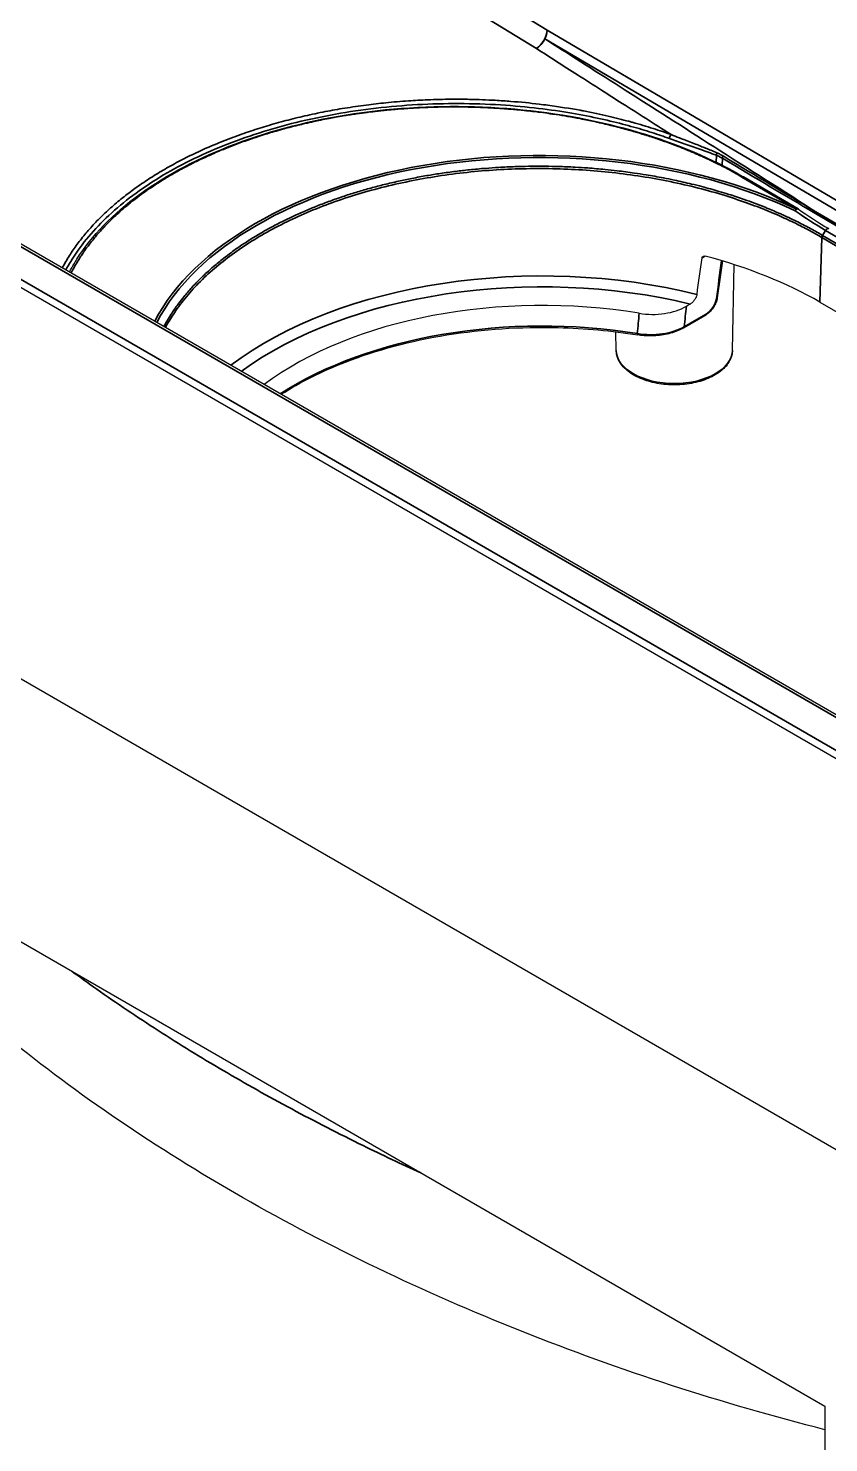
# Model space of a CAD drawing. Header units: millimetres. Extents: x 68 to 2000, y 100 to 2870.
# Drawn here: x 1389.3 to 1414.4, y 869.98 to 914.3 of the extents above; entities that cross this region are included whole.
import ezdxf

# ---------------------------------------------------------------- set-up
doc = ezdxf.new("R2010")
doc.units = ezdxf.units.MM
doc.header["$LTSCALE"] = 10
doc.layers.add('_Sichtbarkanten', color=7, linetype='Continuous', lineweight=25)
doc.layers.add('Sichtbar schmal (ISO)', color=7, linetype='Continuous', lineweight=35)

msp = doc.modelspace()

# ---------------------------------------------------------------- linework, layer by layer
at = {"layer": '_Sichtbarkanten'}
for p, q in [((1235.906, 982.347), (1554.104, 798.635)), ((1547.565, 816.032), (1266.142, 978.511)), ((1545.972, 815.577), (1265.251, 977.652)), ((1413.437, 908.639), (1411.726, 909.644)), ((1411.375, 904.204), (1411.433, 906.893)), ((1410.054, 905.659), (1409.932, 905.588)), ((1414.121, 905.718), (1423.561, 900.268)), ((1409.845, 904.908), (1410.516, 905.296)), ((1407.732, 904.204), (1407.72, 904.788)), ((1375.736, 893.369), (1414.274, 871.12)), ((1414.274, 871.12), (1414.274, 869.568))]:
    msp.add_line(p, q, dxfattribs=at)
msp.add_arc((1413.387, 908.553), 0.1, 54.9388, 59.5689, dxfattribs=at)
for centre, major_axis, ratio, start_param, end_param in [((706.905, 553.46), (563.407, 830.526), 0.524834, 5.465776, 5.467197), ((1405.417, 900.693), (12.309, 0), 0.57735, 0.785398, 1.142974), ((1405.417, 899.264), (-11, 0), 0.57735, 4.432819, 5.627663), ((1408.864, 906.201), (-1.505, 0.004), 0.575912, 1.295411, 2.360834)]:
    msp.add_ellipse(centre, major_axis=major_axis, ratio=ratio, start_param=start_param, end_param=end_param, dxfattribs=at)
for points, knots in [([(1390.59, 906.662), (1390.636, 906.749), (1390.684, 906.836), (1391.177, 907.662), (1391.828, 908.366), (1393.461, 909.609), (1394.467, 910.161), (1396.704, 911.041), (1397.962, 911.379), (1400.564, 911.799), (1401.941, 911.887), (1404.641, 911.806), (1405.998, 911.637), (1408.524, 911.064), (1409.724, 910.654), (1411.105, 909.991), (1411.423, 909.822), (1411.726, 909.644)], [0.719826, 0.719826, 0.719826, 0.719826, 0.813029, 0.813029, 1.614012, 1.614012, 2.424949, 2.424949, 3.237611, 3.237611, 4.04865, 4.04865, 4.859026, 4.859026, 5.669679, 5.669679, 5.925894, 5.925894, 5.925894, 5.925894]), ([(1410.425, 907.109), (1410.426, 907.117), (1410.428, 907.124), (1410.438, 907.14), (1410.445, 907.147), (1410.463, 907.158), (1410.474, 907.161), (1410.498, 907.164), (1410.511, 907.163), (1410.524, 907.16), (1410.524, 907.159), (1410.524, 907.159)], [0.00197055, 0.00197055, 0.00197055, 0.00197055, 0.0076791, 0.0076791, 0.0153582, 0.0153582, 0.02333262, 0.02333262, 0.03130704, 0.03130704, 0.03156747, 0.03156747, 0.03156747, 0.03156747]), ([(1410.265, 905.961), (1410.262, 905.938), (1410.254, 905.91), (1410.233, 905.858), (1410.215, 905.824), (1410.178, 905.77), (1410.153, 905.74), (1410.107, 905.695), (1410.078, 905.673), (1410.054, 905.659)], [-0.30703041, -0.30703041, -0.30703041, -0.30703041, -0.29054459, -0.29054459, -0.27133575, -0.27133575, -0.25125977, -0.25125977, -0.23076191, -0.23076191, -0.23076191, -0.23076191]), ([(1410.901, 905.851), (1410.895, 905.803), (1410.881, 905.753), (1410.841, 905.656), (1410.815, 905.607), (1410.756, 905.516), (1410.722, 905.472), (1410.647, 905.393), (1410.606, 905.356), (1410.548, 905.315), (1410.532, 905.305), (1410.516, 905.296)], [0, 0, 0, 0, 0.0332534, 0.0332534, 0.065591, 0.065591, 0.0984492, 0.0984492, 0.132874, 0.132874, 0.1457256, 0.1457256, 0.1457256, 0.1457256]), ([(1397.227, 902.83), (1397.824, 903.211), (1398.504, 903.552), (1400.217, 904.218), (1401.295, 904.506), (1403.555, 904.873), (1404.737, 904.952), (1406.755, 904.899), (1407.594, 904.822), (1408.406, 904.69)], [6.232826, 6.232826, 6.232826, 6.232826, 6.475912, 6.475912, 6.794462, 6.794462, 7.113268, 7.113268, 7.342355, 7.342355, 7.342355, 7.342355]), ([(1409.845, 904.908), (1409.726, 904.84), (1409.586, 904.783), (1409.292, 904.701), (1409.133, 904.675), (1408.814, 904.653), (1408.65, 904.658), (1408.464, 904.681), (1408.435, 904.685), (1408.406, 904.69)], [0, 0, 0, 0, 0.0985951, 0.0985951, 0.1950882, 0.1950882, 0.29103, 0.29103, 0.3090772, 0.3090772, 0.3090772, 0.3090772]), ([(1411.375, 904.204), (1411.373, 904.091), (1411.342, 903.98), (1411.226, 903.765), (1411.139, 903.663), (1410.913, 903.476), (1410.772, 903.393), (1410.454, 903.258), (1410.276, 903.206), (1409.903, 903.138), (1409.708, 903.122), (1409.32, 903.127), (1409.127, 903.148), (1408.76, 903.225), (1408.587, 903.281), (1408.278, 903.425), (1408.142, 903.512), (1407.923, 903.712), (1407.84, 903.824), (1407.754, 904.028), (1407.734, 904.116), (1407.732, 904.204)], [2.368537, 2.368537, 2.368537, 2.368537, 2.65779, 2.65779, 2.965652, 2.965652, 3.292478, 3.292478, 3.621661, 3.621661, 3.949316, 3.949316, 4.276354, 4.276354, 4.604191, 4.604191, 4.933501, 4.933501, 5.258891, 5.258891, 5.485444, 5.485444, 5.485444, 5.485444]), ([(1414.274, 870.385), (1414.176, 870.41), (1414.078, 870.435), (1413.981, 870.46), (1410.748, 871.294), (1407.542, 872.347), (1404.471, 873.585), (1401.4, 874.823), (1398.465, 876.246), (1395.765, 877.805), (1393.066, 879.363), (1390.602, 881.058), (1388.457, 882.831), (1386.313, 884.604), (1384.488, 886.455), (1383.045, 888.321), (1382.68, 888.793), (1382.339, 889.266), (1382.023, 889.739)], [0.0950371, 0.0950371, 0.0950371, 0.0950371, 0.1010675, 0.1010675, 0.1010675, 0.3005338, 0.3005338, 0.3005338, 0.5, 0.5, 0.5, 0.6994662, 0.6994662, 0.6994662, 0.8989325, 0.8989325, 0.8989325, 0.9493881, 0.9493881, 0.9493881, 0.9493881])]:
    msp.add_open_spline(points, degree=3, knots=knots, dxfattribs=at)
for points in [[(1413.444, 908.634), (1413.76, 908.413), (1414.078, 908.208), (1414.395, 908.021)], [(1392.01, 908.601), (1392.012, 908.602), (1392.013, 908.603), (1392.015, 908.605)], [(1411.061, 907.009), (1411.008, 906.623), (1410.955, 906.237), (1410.901, 905.851)]]:
    msp.add_open_spline(points, degree=3, dxfattribs=at)
at = {"layer": 'Sichtbar schmal (ISO)'}
for p, q in [((1547.44, 816.02), (1266.017, 978.499)), ((1265.121, 977.989), (1546.556, 815.502)), ((1405.566, 914.241), (1402.994, 915.822)), ((1405.234, 913.663), (1402.663, 915.245)), ((1425.488, 902.213), (1405.496, 913.97)), ((1425.555, 902.485), (1405.566, 914.241)), ((1410.872, 910.319), (1410.869, 910.104)), ((1411.06, 910.227), (1411.057, 910.01)), ((1413.387, 908.634), (1411.676, 909.639)), ((1425.325, 901.836), (1413.909, 908.539)), ((1425.338, 901.89), (1413.923, 908.594)), ((1414.121, 905.718), (1414.182, 907.742)), ((1425.033, 901.364), (1414.182, 907.742)), ((1414.296, 907.965), (1414.203, 907.81)), ((1425.055, 901.432), (1414.203, 907.81)), ((1425.149, 901.593), (1414.296, 907.965)), ((1410.516, 907.161), (1410.425, 907.109)), ((1409.865, 904.947), (1410.536, 905.335))]:
    msp.add_line(p, q, dxfattribs=at)
for centre, major_axis, ratio, start_param, end_param in [((1405.212, 914.044), (0.262, 0.426), 0.55888, 4.037901, 5.496128), ((1405.212, 914.044), (-0.269, -0.421), 0.567889, 0.905698, 1.752685), ((1405.212, 914.044), (0.253, 0.431), 0.572153, 4.873491, 5.484932), ((1402.749, 904.1), (-13.356, 0.101), 0.582329, 5.215995, 5.216644), ((1409.454, 910.893), (-0.0338, -0.0941), 0.416896, 3.928616, 5.390149), ((1405.416, 902.92), (12.695, -0.097), 0.582366, 0.896391, 2.852787), ((1405.416, 902.897), (12.625, -0.097), 0.58238, 0.896378, 2.853201), ((1410.935, 910.362), (-0.0367, -0.093), 0.555153, 4.561937, 5.39987), ((1411.131, 910.267), (-0.0512, -0.0859), 0.567728, 4.694265, 5.48847), ((1401.038, 916.649), (-16.94, 10.37), 0.015382, 2.213229, 2.443185), ((1399.05, 917.995), (-19.075, 11.786), 0.012912, 2.261379, 2.473002), ((1411.675, 909.558), (0.0507, 0.0862), 0.57229, 0.000001, 0.789724), ((1413.387, 908.553), (0.0574, 0.0819), 0.509929, 6.283147, 7.878789), ((1413.387, 908.553), (0.0429, 0.0903), 0.507599, 0.742201, 1.509682), ((1413.387, 908.553), (0.0507, 0.0862), 0.57229, 0, 0.789725), ((1412.714, 921.283), (7.411, -14.094), 0.487829, 5.522704, 5.617498), ((1413.98, 908.579), (-0.0506, -0.0862), 0.572217, 4.873156, 5.484595), ((1402.75, 904.098), (13.131, -0.1), 0.582366, 2.62738, 2.627601), ((1414.252, 907.78), (0.0502, 0.0865), 0.573981, 1.554727, 2.322739), ((1414.345, 907.935), (0.0506, 0.0862), 0.572499, 6.283135, 7.840696), ((1405.417, 899.461), (-12.257, 0), 0.57735, 4.305735, 5.634125), ((1405.417, 899.264), (-12.007, 0), 0.57735, 4.315929, 5.616717), ((631.539, 513.846), (624.096, 919.989), 0.524834, 5.467451, 5.468792), ((459.257, 385.045), (756.935, 1115.808), 0.524834, 5.50886, 5.509462), ((1410.569, 905.653), (-0.254, -0.341), 0.506793, 0.86671, 2.397666), ((1410.802, 905.864), (0.0991, -0.0137), 0.583356, 5.580624, 6.283185), ((1405.417, 898.61), (11.014, 0), 0.57735, 1.297024, 2.412778), ((314.326, 350.871), (870.3, 1213.531), 0.553427, 5.528311, 5.528849), ((1410.466, 905.382), (0.05, -0.0866), 0.57735, 0, 0.698132), ((1408.798, 905.567), (-1.505, 0.014), 0.578336, 1.304747, 2.364279), ((1408.422, 904.789), (-0.016, -0.0987), 0.220752, 5.363323, 6.283187), ((1409.795, 904.995), (0.05, -0.0866), 0.57735, 6.28318, 6.981317), ((1409.554, 904.217), (1.822, 0), 0.57735, 3.153936, 6.270842)]:
    msp.add_ellipse(centre, major_axis=major_axis, ratio=ratio, start_param=start_param, end_param=end_param, dxfattribs=at)
for points, knots in [([(1380.687, 912.379), (1380.752, 912.496), (1380.923, 912.779), (1381.268, 913.266), (1381.78, 913.856), (1382.437, 914.477), (1383.228, 915.088), (1384.114, 915.654), (1385.048, 916.149), (1385.98, 916.564), (1386.874, 916.9), (1387.711, 917.168), (1388.498, 917.384), (1389.258, 917.562), (1390.02, 917.712), (1390.799, 917.839), (1391.592, 917.941), (1392.392, 918.017), (1393.199, 918.068), (1394.017, 918.095), (1394.851, 918.096), (1395.703, 918.071), (1396.575, 918.019), (1397.472, 917.937), (1398.024, 917.87), (1398.294, 917.834)], [0.311186, 0.311186, 0.311186, 0.311186, 0.3333333, 0.3636364, 0.3939394, 0.4242424, 0.4545455, 0.4848485, 0.5151515, 0.5454545, 0.5757576, 0.6060606, 0.6363636, 0.6666667, 0.6969697, 0.7272727, 0.7575758, 0.7878788, 0.8181818, 0.8484848, 0.8787879, 0.9090909, 0.9393939, 0.969697, 1, 1, 1, 1]), ([(1381.424, 911.953), (1381.435, 911.978), (1381.445, 912.002), (1381.456, 912.027), (1381.492, 912.107), (1381.531, 912.189), (1381.574, 912.272), (1381.61, 912.341), (1381.648, 912.412), (1381.689, 912.484), (1381.743, 912.577), (1381.801, 912.673), (1381.866, 912.772), (1381.912, 912.841), (1381.96, 912.912), (1382.012, 912.984), (1382.092, 913.095), (1382.18, 913.209), (1382.277, 913.327), (1382.333, 913.394), (1382.392, 913.463), (1382.454, 913.533), (1382.57, 913.662), (1382.696, 913.793), (1382.832, 913.925), (1382.897, 913.987), (1382.964, 914.049), (1383.033, 914.112), (1383.189, 914.253), (1383.357, 914.393), (1383.535, 914.531), (1383.602, 914.584), (1383.671, 914.635), (1383.741, 914.687), (1383.937, 914.831), (1384.144, 914.971), (1384.358, 915.106), (1384.421, 915.145), (1384.485, 915.185), (1384.549, 915.223), (1384.779, 915.362), (1385.015, 915.493), (1385.253, 915.616), (1385.307, 915.643), (1385.36, 915.67), (1385.414, 915.697), (1385.666, 915.823), (1385.919, 915.939), (1386.169, 916.045), (1386.209, 916.062), (1386.249, 916.079), (1386.289, 916.095), (1386.551, 916.204), (1386.81, 916.303), (1387.061, 916.392), (1387.087, 916.401), (1387.112, 916.41), (1387.138, 916.418), (1387.4, 916.51), (1387.655, 916.591), (1387.902, 916.664), (1387.915, 916.667), (1387.927, 916.671), (1387.94, 916.675), (1388.197, 916.75), (1388.447, 916.817), (1388.692, 916.877), (1388.938, 916.937), (1389.18, 916.991), (1389.42, 917.04), (1389.43, 917.042), (1389.439, 917.044), (1389.449, 917.046), (1389.679, 917.093), (1389.909, 917.135), (1390.14, 917.173), (1390.16, 917.176), (1390.181, 917.179), (1390.201, 917.183), (1390.422, 917.218), (1390.645, 917.251), (1390.869, 917.279), (1390.901, 917.283), (1390.933, 917.287), (1390.965, 917.291), (1391.179, 917.318), (1391.395, 917.34), (1391.611, 917.36), (1391.655, 917.364), (1391.698, 917.368), (1391.742, 917.371), (1391.947, 917.389), (1392.153, 917.403), (1392.359, 917.414), (1392.414, 917.417), (1392.469, 917.42), (1392.525, 917.422), (1392.72, 917.431), (1392.915, 917.438), (1393.111, 917.441), (1393.177, 917.442), (1393.244, 917.443), (1393.311, 917.444), (1393.496, 917.445), (1393.682, 917.445), (1393.868, 917.441), (1393.947, 917.44), (1394.026, 917.438), (1394.105, 917.435), (1394.281, 917.43), (1394.457, 917.423), (1394.635, 917.413), (1394.727, 917.408), (1394.818, 917.402), (1394.91, 917.396), (1395.077, 917.384), (1395.245, 917.37), (1395.413, 917.354), (1395.517, 917.345), (1395.622, 917.334), (1395.727, 917.322), (1395.885, 917.305), (1396.043, 917.286), (1396.202, 917.264), (1396.319, 917.248), (1396.436, 917.232), (1396.553, 917.214), (1396.702, 917.191), (1396.851, 917.166), (1396.998, 917.14), (1397.128, 917.117), (1397.256, 917.093), (1397.382, 917.068), (1397.512, 917.042), (1397.639, 917.016), (1397.762, 916.989), (1397.893, 916.96), (1398.019, 916.931), (1398.14, 916.902), (1398.243, 916.877), (1398.342, 916.853), (1398.438, 916.828), (1398.559, 916.797), (1398.675, 916.765), (1398.787, 916.734), (1398.868, 916.712), (1398.946, 916.69), (1399.023, 916.667), (1399.138, 916.634), (1399.249, 916.6), (1399.358, 916.566), (1399.423, 916.546), (1399.487, 916.526), (1399.551, 916.505), (1399.664, 916.469), (1399.775, 916.432), (1399.883, 916.395), (1399.937, 916.377), (1399.99, 916.358), (1400.042, 916.34), (1400.156, 916.3), (1400.267, 916.26), (1400.377, 916.22), (1400.421, 916.204), (1400.464, 916.187), (1400.507, 916.171), (1400.622, 916.128), (1400.736, 916.084), (1400.848, 916.04), (1400.884, 916.026), (1400.919, 916.012), (1400.954, 915.998), (1401.072, 915.951), (1401.189, 915.903), (1401.306, 915.854), (1401.334, 915.842), (1401.362, 915.83), (1401.391, 915.818), (1401.513, 915.767), (1401.636, 915.714), (1401.757, 915.661), (1401.778, 915.651), (1401.799, 915.642), (1401.821, 915.633), (1401.948, 915.576), (1402.075, 915.519), (1402.201, 915.461), (1402.215, 915.455), (1402.229, 915.448), (1402.244, 915.442), (1402.376, 915.381), (1402.508, 915.319), (1402.639, 915.256), (1402.647, 915.253), (1402.655, 915.249), (1402.663, 915.245)], [0.362181, 0.362181, 0.362181, 0.362181, 0.3653846, 0.3653846, 0.3653846, 0.3759015, 0.3759015, 0.3759015, 0.3846154, 0.3846154, 0.3846154, 0.3959323, 0.3959323, 0.3959323, 0.4038462, 0.4038462, 0.4038462, 0.4160173, 0.4160173, 0.4160173, 0.4230769, 0.4230769, 0.4230769, 0.4361428, 0.4361428, 0.4361428, 0.4423077, 0.4423077, 0.4423077, 0.4562642, 0.4562642, 0.4562642, 0.4615385, 0.4615385, 0.4615385, 0.4763755, 0.4763755, 0.4763755, 0.4807692, 0.4807692, 0.4807692, 0.4964795, 0.4964795, 0.4964795, 0.5, 0.5, 0.5, 0.5165819, 0.5165819, 0.5165819, 0.5192308, 0.5192308, 0.5192308, 0.5366847, 0.5366847, 0.5366847, 0.5384615, 0.5384615, 0.5384615, 0.5567716, 0.5567716, 0.5567716, 0.5576923, 0.5576923, 0.5576923, 0.5768472, 0.5768472, 0.5768472, 0.5961538, 0.5961538, 0.5961538, 0.5969177, 0.5969177, 0.5969177, 0.6153846, 0.6153846, 0.6153846, 0.6170046, 0.6170046, 0.6170046, 0.6346154, 0.6346154, 0.6346154, 0.6371231, 0.6371231, 0.6371231, 0.6538462, 0.6538462, 0.6538462, 0.6572362, 0.6572362, 0.6572362, 0.6730769, 0.6730769, 0.6730769, 0.6773304, 0.6773304, 0.6773304, 0.6923077, 0.6923077, 0.6923077, 0.6974199, 0.6974199, 0.6974199, 0.7115385, 0.7115385, 0.7115385, 0.7175059, 0.7175059, 0.7175059, 0.7307692, 0.7307692, 0.7307692, 0.7376106, 0.7376106, 0.7376106, 0.75, 0.75, 0.75, 0.7577045, 0.7577045, 0.7577045, 0.7692308, 0.7692308, 0.7692308, 0.7776996, 0.7776996, 0.7776996, 0.7884615, 0.7884615, 0.7884615, 0.7979393, 0.7979393, 0.7979393, 0.8076923, 0.8076923, 0.8076923, 0.8181086, 0.8181086, 0.8181086, 0.8269231, 0.8269231, 0.8269231, 0.8380823, 0.8380823, 0.8380823, 0.8461538, 0.8461538, 0.8461538, 0.858153, 0.858153, 0.858153, 0.8653846, 0.8653846, 0.8653846, 0.8782757, 0.8782757, 0.8782757, 0.8846154, 0.8846154, 0.8846154, 0.8983804, 0.8983804, 0.8983804, 0.9038462, 0.9038462, 0.9038462, 0.918469, 0.918469, 0.918469, 0.9230769, 0.9230769, 0.9230769, 0.9385503, 0.9385503, 0.9385503, 0.9423077, 0.9423077, 0.9423077, 0.9586604, 0.9586604, 0.9586604, 0.9615385, 0.9615385, 0.9615385, 0.9787999, 0.9787999, 0.9787999, 0.9807692, 0.9807692, 0.9807692, 0.9988841, 0.9988841, 0.9988841, 1, 1, 1, 1]), ([(1409.451, 910.97), (1408.919, 911.309), (1408.409, 911.635), (1407.921, 911.947), (1407.701, 912.087), (1407.486, 912.225), (1407.275, 912.36), (1407.017, 912.524), (1406.766, 912.685), (1406.52, 912.842), (1406.072, 913.128), (1405.644, 913.402), (1405.234, 913.663)], [0, 0, 0, 0, 0.333333, 0.333333, 0.333333, 0.483465, 0.483465, 0.483465, 0.666667, 0.666667, 0.666667, 1, 1, 1, 1]), ([(1409.451, 910.97), (1409.278, 911.032), (1409.091, 911.096), (1408.889, 911.16), (1408.687, 911.225), (1408.469, 911.29), (1408.235, 911.355), (1408.2, 911.365), (1408.165, 911.374), (1408.13, 911.384), (1407.926, 911.439), (1407.71, 911.494), (1407.479, 911.547), (1407.239, 911.603), (1406.982, 911.657), (1406.707, 911.709), (1406.673, 911.716), (1406.638, 911.722), (1406.603, 911.729), (1406.289, 911.786), (1405.95, 911.84), (1405.589, 911.888), (1405.5, 911.9), (1405.408, 911.912), (1405.315, 911.923), (1405.036, 911.956), (1404.742, 911.986), (1404.432, 912.009), (1404.271, 912.022), (1404.105, 912.033), (1403.936, 912.042), (1403.674, 912.057), (1403.405, 912.067), (1403.137, 912.072), (1402.947, 912.076), (1402.757, 912.077), (1402.567, 912.075), (1402.317, 912.074), (1402.067, 912.068), (1401.817, 912.058), (1401.617, 912.049), (1401.417, 912.039), (1401.218, 912.025), (1400.981, 912.009), (1400.745, 911.989), (1400.509, 911.965), (1400.304, 911.945), (1400.1, 911.921), (1399.896, 911.895), (1399.669, 911.865), (1399.443, 911.832), (1399.22, 911.796), (1399.015, 911.763), (1398.813, 911.726), (1398.612, 911.688), (1398.396, 911.646), (1398.182, 911.601), (1397.971, 911.552), (1397.77, 911.506), (1397.572, 911.458), (1397.376, 911.406), (1397.173, 911.353), (1396.971, 911.296), (1396.772, 911.236), (1396.579, 911.178), (1396.389, 911.118), (1396.201, 911.054), (1396.009, 910.989), (1395.82, 910.921), (1395.634, 910.851), (1395.451, 910.781), (1395.272, 910.71), (1395.096, 910.635), (1394.916, 910.559), (1394.74, 910.481), (1394.568, 910.399), (1394.398, 910.32), (1394.233, 910.238), (1394.071, 910.154), (1393.907, 910.068), (1393.746, 909.98), (1393.59, 909.89), (1393.435, 909.8), (1393.284, 909.708), (1393.137, 909.615), (1392.99, 909.52), (1392.846, 909.423), (1392.707, 909.324), (1392.568, 909.226), (1392.434, 909.125), (1392.304, 909.023), (1392.173, 908.92), (1392.047, 908.815), (1391.926, 908.709), (1391.805, 908.602), (1391.689, 908.494), (1391.577, 908.385), (1391.466, 908.275), (1391.36, 908.164), (1391.258, 908.051), (1391.156, 907.937), (1391.059, 907.822), (1390.967, 907.706), (1390.877, 907.591), (1390.791, 907.475), (1390.711, 907.358), (1390.628, 907.237), (1390.551, 907.115), (1390.479, 906.992), (1390.44, 906.925), (1390.402, 906.858), (1390.367, 906.79)], [0, 0, 0, 0, 0.0333333, 0.0333333, 0.0333333, 0.0666667, 0.0666667, 0.0666667, 0.0716114, 0.0716114, 0.0716114, 0.1, 0.1, 0.1, 0.1296221, 0.1296221, 0.1296221, 0.1333333, 0.1333333, 0.1333333, 0.1666667, 0.1666667, 0.1666667, 0.1749746, 0.1749746, 0.1749746, 0.2, 0.2, 0.2, 0.2130561, 0.2130561, 0.2130561, 0.2333333, 0.2333333, 0.2333333, 0.2476981, 0.2476981, 0.2476981, 0.2666667, 0.2666667, 0.2666667, 0.2819016, 0.2819016, 0.2819016, 0.3, 0.3, 0.3, 0.3157538, 0.3157538, 0.3157538, 0.3333333, 0.3333333, 0.3333333, 0.349394, 0.349394, 0.349394, 0.3666667, 0.3666667, 0.3666667, 0.3830033, 0.3830033, 0.3830033, 0.4, 0.4, 0.4, 0.4164868, 0.4164868, 0.4164868, 0.4333333, 0.4333333, 0.4333333, 0.4498342, 0.4498342, 0.4498342, 0.4666667, 0.4666667, 0.4666667, 0.4831905, 0.4831905, 0.4831905, 0.5, 0.5, 0.5, 0.51661, 0.51661, 0.51661, 0.5333333, 0.5333333, 0.5333333, 0.5499662, 0.5499662, 0.5499662, 0.5666667, 0.5666667, 0.5666667, 0.5833173, 0.5833173, 0.5833173, 0.6, 0.6, 0.6, 0.616806, 0.616806, 0.616806, 0.6333333, 0.6333333, 0.6333333, 0.6504177, 0.6504177, 0.6504177, 0.6596625, 0.6596625, 0.6596625, 0.6596625]), ([(1409.403, 910.845), (1409.231, 910.907), (1408.86, 911.033), (1408.212, 911.227), (1407.465, 911.419), (1406.599, 911.6), (1405.591, 911.761), (1404.449, 911.885), (1403.133, 911.95), (1401.822, 911.935), (1400.524, 911.843), (1399.238, 911.674), (1397.998, 911.432), (1396.807, 911.118), (1395.675, 910.735), (1394.614, 910.285), (1393.642, 909.779), (1392.765, 909.218), (1391.988, 908.604), (1391.324, 907.95), (1390.827, 907.321), (1390.573, 906.906), (1390.477, 906.727)], [0, 0, 0, 0, 0.0333333, 0.0666667, 0.1, 0.1333333, 0.1666667, 0.2, 0.2333333, 0.2666667, 0.3, 0.3333333, 0.3666667, 0.4, 0.4333333, 0.4666667, 0.5, 0.5333333, 0.5666667, 0.6, 0.6333333, 0.6581402, 0.6581402, 0.6581402, 0.6581402]), ([(1411.676, 909.639), (1411.555, 909.71), (1411.438, 909.776), (1411.324, 909.838), (1411.317, 909.842), (1411.309, 909.846), (1411.302, 909.85), (1411.198, 909.907), (1411.097, 909.959), (1411, 910.008), (1410.985, 910.016), (1410.97, 910.024), (1410.955, 910.031), (1410.867, 910.076), (1410.782, 910.117), (1410.7, 910.156), (1410.681, 910.165), (1410.661, 910.175), (1410.642, 910.184), (1410.564, 910.221), (1410.488, 910.256), (1410.412, 910.29), (1410.391, 910.299), (1410.369, 910.309), (1410.348, 910.318), (1410.272, 910.352), (1410.196, 910.385), (1410.119, 910.418), (1410.098, 910.427), (1410.076, 910.436), (1410.054, 910.445), (1409.974, 910.478), (1409.892, 910.512), (1409.807, 910.546), (1409.786, 910.554), (1409.765, 910.562), (1409.744, 910.571), (1409.654, 910.606), (1409.56, 910.642), (1409.462, 910.678), (1409.443, 910.685), (1409.424, 910.692), (1409.405, 910.699), (1409.301, 910.737), (1409.191, 910.776), (1409.075, 910.816), (1409.059, 910.822), (1409.043, 910.827), (1409.027, 910.833), (1408.905, 910.874), (1408.776, 910.916), (1408.641, 910.958), (1408.628, 910.962), (1408.615, 910.966), (1408.602, 910.97), (1408.462, 911.014), (1408.315, 911.057), (1408.162, 911.1), (1408.151, 911.103), (1408.139, 911.107), (1408.128, 911.11), (1407.976, 911.152), (1407.818, 911.194), (1407.66, 911.234), (1407.646, 911.237), (1407.633, 911.24), (1407.62, 911.244), (1407.466, 911.282), (1407.31, 911.319), (1407.156, 911.353), (1407.138, 911.357), (1407.12, 911.361), (1407.103, 911.365), (1406.956, 911.397), (1406.811, 911.427), (1406.669, 911.454), (1406.645, 911.459), (1406.621, 911.464), (1406.597, 911.468), (1406.464, 911.494), (1406.334, 911.517), (1406.207, 911.539), (1406.178, 911.544), (1406.148, 911.549), (1406.119, 911.554), (1406, 911.574), (1405.883, 911.592), (1405.769, 911.609), (1405.735, 911.614), (1405.701, 911.619), (1405.667, 911.624), (1405.562, 911.639), (1405.458, 911.653), (1405.357, 911.666), (1405.318, 911.671), (1405.279, 911.676), (1405.241, 911.68), (1405.152, 911.691), (1405.066, 911.701), (1404.983, 911.71), (1404.937, 911.715), (1404.893, 911.72), (1404.85, 911.724), (1404.781, 911.732), (1404.714, 911.738), (1404.65, 911.744), (1404.602, 911.749), (1404.554, 911.753), (1404.509, 911.757), (1404.455, 911.762), (1404.404, 911.766), (1404.354, 911.77), (1404.305, 911.774), (1404.256, 911.777), (1404.209, 911.781), (1404.166, 911.784), (1404.123, 911.787), (1404.081, 911.79), (1404.032, 911.793), (1403.984, 911.796), (1403.936, 911.799), (1403.896, 911.801), (1403.856, 911.804), (1403.816, 911.806), (1403.767, 911.808), (1403.719, 911.811), (1403.67, 911.813), (1403.63, 911.815), (1403.591, 911.817), (1403.551, 911.819), (1403.501, 911.821), (1403.451, 911.823), (1403.401, 911.824), (1403.362, 911.826), (1403.323, 911.827), (1403.284, 911.828), (1403.233, 911.83), (1403.182, 911.831), (1403.132, 911.832), (1403.093, 911.833), (1403.055, 911.834), (1403.017, 911.835), (1402.966, 911.835), (1402.914, 911.836), (1402.863, 911.837), (1402.825, 911.837), (1402.788, 911.837), (1402.75, 911.838), (1402.698, 911.838), (1402.646, 911.838), (1402.594, 911.838), (1402.557, 911.838), (1402.52, 911.837), (1402.484, 911.837), (1402.431, 911.837), (1402.378, 911.836), (1402.325, 911.835), (1402.289, 911.835), (1402.253, 911.834), (1402.217, 911.834), (1402.163, 911.833), (1402.109, 911.831), (1402.056, 911.83), (1402.021, 911.829), (1401.986, 911.828), (1401.951, 911.827), (1401.896, 911.825), (1401.842, 911.823), (1401.787, 911.821), (1401.753, 911.82), (1401.719, 911.818), (1401.685, 911.817), (1401.63, 911.814), (1401.575, 911.812), (1401.519, 911.809), (1401.486, 911.807), (1401.453, 911.805), (1401.419, 911.803), (1401.363, 911.8), (1401.308, 911.797), (1401.252, 911.793), (1401.219, 911.791), (1401.187, 911.789), (1401.154, 911.787), (1401.098, 911.783), (1401.041, 911.778), (1400.985, 911.774), (1400.953, 911.772), (1400.922, 911.769), (1400.891, 911.767), (1400.833, 911.762), (1400.776, 911.757), (1400.719, 911.752), (1400.688, 911.749), (1400.657, 911.746), (1400.626, 911.743), (1400.569, 911.738), (1400.512, 911.732), (1400.454, 911.726), (1400.421, 911.723), (1400.387, 911.719), (1400.353, 911.716), (1400.296, 911.71), (1400.238, 911.703), (1400.178, 911.696), (1400.139, 911.692), (1400.099, 911.687), (1400.059, 911.682), (1400.001, 911.675), (1399.941, 911.667), (1399.88, 911.659), (1399.831, 911.653), (1399.782, 911.646), (1399.731, 911.639), (1399.672, 911.631), (1399.611, 911.622), (1399.548, 911.613), (1399.487, 911.604), (1399.424, 911.595), (1399.359, 911.584), (1399.298, 911.575), (1399.235, 911.565), (1399.17, 911.554), (1399.095, 911.541), (1399.016, 911.528), (1398.934, 911.513), (1398.87, 911.501), (1398.804, 911.489), (1398.736, 911.476), (1398.647, 911.459), (1398.555, 911.441), (1398.461, 911.422), (1398.392, 911.407), (1398.322, 911.393), (1398.252, 911.378), (1398.158, 911.357), (1398.063, 911.336), (1397.968, 911.314), (1397.897, 911.297), (1397.826, 911.28), (1397.756, 911.263), (1397.664, 911.24), (1397.572, 911.217), (1397.482, 911.193), (1397.411, 911.175), (1397.341, 911.156), (1397.27, 911.136), (1397.181, 911.112), (1397.093, 911.087), (1397.004, 911.061), (1396.933, 911.04), (1396.863, 911.019), (1396.793, 910.997), (1396.708, 910.971), (1396.623, 910.945), (1396.539, 910.917), (1396.467, 910.894), (1396.396, 910.871), (1396.326, 910.847), (1396.248, 910.82), (1396.171, 910.793), (1396.095, 910.766), (1396.023, 910.741), (1395.952, 910.715), (1395.883, 910.689), (1395.812, 910.663), (1395.742, 910.636), (1395.674, 910.609), (1395.603, 910.582), (1395.533, 910.554), (1395.464, 910.526), (1395.4, 910.5), (1395.336, 910.473), (1395.273, 910.447), (1395.203, 910.417), (1395.134, 910.387), (1395.065, 910.357), (1395.007, 910.331), (1394.95, 910.305), (1394.893, 910.279), (1394.823, 910.247), (1394.755, 910.215), (1394.688, 910.183), (1394.636, 910.159), (1394.586, 910.134), (1394.536, 910.11), (1394.468, 910.076), (1394.401, 910.042), (1394.335, 910.008), (1394.291, 909.985), (1394.246, 909.962), (1394.203, 909.939), (1394.136, 909.904), (1394.071, 909.868), (1394.007, 909.833), (1393.966, 909.81), (1393.926, 909.788), (1393.887, 909.765), (1393.822, 909.728), (1393.758, 909.691), (1393.695, 909.654), (1393.657, 909.631), (1393.62, 909.608), (1393.582, 909.586), (1393.519, 909.547), (1393.457, 909.509), (1393.396, 909.469), (1393.358, 909.445), (1393.32, 909.421), (1393.283, 909.396), (1393.222, 909.356), (1393.161, 909.316), (1393.101, 909.274), (1393.062, 909.248), (1393.024, 909.221), (1392.986, 909.194), (1392.926, 909.152), (1392.867, 909.109), (1392.807, 909.065), (1392.769, 909.037), (1392.731, 909.008), (1392.693, 908.979), (1392.634, 908.935), (1392.576, 908.889), (1392.519, 908.844), (1392.481, 908.813), (1392.443, 908.782), (1392.406, 908.751), (1392.349, 908.705), (1392.294, 908.657), (1392.238, 908.609), (1392.201, 908.577), (1392.163, 908.543), (1392.126, 908.51), (1392.072, 908.461), (1392.019, 908.412), (1391.966, 908.361), (1391.929, 908.326), (1391.892, 908.29), (1391.856, 908.254), (1391.804, 908.203), (1391.753, 908.151), (1391.702, 908.098), (1391.667, 908.061), (1391.632, 908.024), (1391.597, 907.986), (1391.548, 907.932), (1391.5, 907.878), (1391.453, 907.823), (1391.42, 907.784), (1391.387, 907.745), (1391.355, 907.706), (1391.309, 907.651), (1391.264, 907.594), (1391.221, 907.537), (1391.19, 907.497), (1391.16, 907.457), (1391.13, 907.417), (1391.088, 907.359), (1391.046, 907.3), (1391.006, 907.241), (1390.981, 907.203), (1390.956, 907.166), (1390.932, 907.129), (1390.892, 907.066), (1390.853, 907.004), (1390.818, 906.944), (1390.801, 906.916), (1390.785, 906.889), (1390.77, 906.862), (1390.732, 906.797), (1390.698, 906.734), (1390.667, 906.675), (1390.66, 906.66), (1390.652, 906.645), (1390.644, 906.63)], [0, 0, 0, 0, 0.0094799, 0.0094799, 0.0094799, 0.010101, 0.010101, 0.010101, 0.0188383, 0.0188383, 0.0188383, 0.020202, 0.020202, 0.020202, 0.0283481, 0.0283481, 0.0283481, 0.030303, 0.030303, 0.030303, 0.0381788, 0.0381788, 0.0381788, 0.040404, 0.040404, 0.040404, 0.0483128, 0.0483128, 0.0483128, 0.0505051, 0.0505051, 0.0505051, 0.0586331, 0.0586331, 0.0586331, 0.0606061, 0.0606061, 0.0606061, 0.0690847, 0.0690847, 0.0690847, 0.0707071, 0.0707071, 0.0707071, 0.0795686, 0.0795686, 0.0795686, 0.0808081, 0.0808081, 0.0808081, 0.0900291, 0.0900291, 0.0900291, 0.0909091, 0.0909091, 0.0909091, 0.1003077, 0.1003077, 0.1003077, 0.1010101, 0.1010101, 0.1010101, 0.1103385, 0.1103385, 0.1103385, 0.1111111, 0.1111111, 0.1111111, 0.1201683, 0.1201683, 0.1201683, 0.1212121, 0.1212121, 0.1212121, 0.1298428, 0.1298428, 0.1298428, 0.1313131, 0.1313131, 0.1313131, 0.139512, 0.139512, 0.139512, 0.1414141, 0.1414141, 0.1414141, 0.1492049, 0.1492049, 0.1492049, 0.1515152, 0.1515152, 0.1515152, 0.1587897, 0.1587897, 0.1587897, 0.1616162, 0.1616162, 0.1616162, 0.1681673, 0.1681673, 0.1681673, 0.1717172, 0.1717172, 0.1717172, 0.1774579, 0.1774579, 0.1774579, 0.1818182, 0.1818182, 0.1818182, 0.1868828, 0.1868828, 0.1868828, 0.1919192, 0.1919192, 0.1919192, 0.1965833, 0.1965833, 0.1965833, 0.2020202, 0.2020202, 0.2020202, 0.2065594, 0.2065594, 0.2065594, 0.2121212, 0.2121212, 0.2121212, 0.2166179, 0.2166179, 0.2166179, 0.2222222, 0.2222222, 0.2222222, 0.2266212, 0.2266212, 0.2266212, 0.2323232, 0.2323232, 0.2323232, 0.2366234, 0.2366234, 0.2366234, 0.2424242, 0.2424242, 0.2424242, 0.2466378, 0.2466378, 0.2466378, 0.2525253, 0.2525253, 0.2525253, 0.2566518, 0.2566518, 0.2566518, 0.2626263, 0.2626263, 0.2626263, 0.2666624, 0.2666624, 0.2666624, 0.2727273, 0.2727273, 0.2727273, 0.2766712, 0.2766712, 0.2766712, 0.2828283, 0.2828283, 0.2828283, 0.2866822, 0.2866822, 0.2866822, 0.2929293, 0.2929293, 0.2929293, 0.2967018, 0.2967018, 0.2967018, 0.3030303, 0.3030303, 0.3030303, 0.306709, 0.306709, 0.306709, 0.3131313, 0.3131313, 0.3131313, 0.3166974, 0.3166974, 0.3166974, 0.3232323, 0.3232323, 0.3232323, 0.3267874, 0.3267874, 0.3267874, 0.3333333, 0.3333333, 0.3333333, 0.3370944, 0.3370944, 0.3370944, 0.3434343, 0.3434343, 0.3434343, 0.3475814, 0.3475814, 0.3475814, 0.3535354, 0.3535354, 0.3535354, 0.3582097, 0.3582097, 0.3582097, 0.3636364, 0.3636364, 0.3636364, 0.3688724, 0.3688724, 0.3688724, 0.3737374, 0.3737374, 0.3737374, 0.379407, 0.379407, 0.379407, 0.3838384, 0.3838384, 0.3838384, 0.3896739, 0.3896739, 0.3896739, 0.3939394, 0.3939394, 0.3939394, 0.3997054, 0.3997054, 0.3997054, 0.4040404, 0.4040404, 0.4040404, 0.4097116, 0.4097116, 0.4097116, 0.4141414, 0.4141414, 0.4141414, 0.4197483, 0.4197483, 0.4197483, 0.4242424, 0.4242424, 0.4242424, 0.4296855, 0.4296855, 0.4296855, 0.4343434, 0.4343434, 0.4343434, 0.439538, 0.439538, 0.439538, 0.4444444, 0.4444444, 0.4444444, 0.4494204, 0.4494204, 0.4494204, 0.4545455, 0.4545455, 0.4545455, 0.45933, 0.45933, 0.45933, 0.4646465, 0.4646465, 0.4646465, 0.4691833, 0.4691833, 0.4691833, 0.4747475, 0.4747475, 0.4747475, 0.4789945, 0.4789945, 0.4789945, 0.4848485, 0.4848485, 0.4848485, 0.4888497, 0.4888497, 0.4888497, 0.4949495, 0.4949495, 0.4949495, 0.4987918, 0.4987918, 0.4987918, 0.5050505, 0.5050505, 0.5050505, 0.5088419, 0.5088419, 0.5088419, 0.5151515, 0.5151515, 0.5151515, 0.5190039, 0.5190039, 0.5190039, 0.5252525, 0.5252525, 0.5252525, 0.529197, 0.529197, 0.529197, 0.5353535, 0.5353535, 0.5353535, 0.5393498, 0.5393498, 0.5393498, 0.5454545, 0.5454545, 0.5454545, 0.549498, 0.549498, 0.549498, 0.5555556, 0.5555556, 0.5555556, 0.5596729, 0.5596729, 0.5596729, 0.5656566, 0.5656566, 0.5656566, 0.5698309, 0.5698309, 0.5698309, 0.5757576, 0.5757576, 0.5757576, 0.5799323, 0.5799323, 0.5799323, 0.5858586, 0.5858586, 0.5858586, 0.5900272, 0.5900272, 0.5900272, 0.5959596, 0.5959596, 0.5959596, 0.6000942, 0.6000942, 0.6000942, 0.6060606, 0.6060606, 0.6060606, 0.6098268, 0.6098268, 0.6098268, 0.6161616, 0.6161616, 0.6161616, 0.6191081, 0.6191081, 0.6191081, 0.6262626, 0.6262626, 0.6262626, 0.6281024, 0.6281024, 0.6281024, 0.6281024]), ([(1410.872, 910.319), (1410.698, 910.387), (1410.527, 910.45), (1410.359, 910.51), (1410.191, 910.569), (1410.028, 910.626), (1409.868, 910.681), (1409.709, 910.737), (1409.553, 910.791), (1409.403, 910.845)], [0, 0, 0, 0, 0.3333333, 0.3333333, 0.3333333, 0.6666667, 0.6666667, 0.6666667, 1, 1, 1, 1]), ([(1410.89, 910.396), (1410.826, 910.423), (1410.763, 910.45), (1410.701, 910.476), (1410.643, 910.5), (1410.586, 910.523), (1410.529, 910.546), (1410.48, 910.566), (1410.432, 910.585), (1410.384, 910.604), (1410.375, 910.608), (1410.367, 910.611), (1410.358, 910.615), (1410.293, 910.641), (1410.229, 910.666), (1410.166, 910.69), (1410.094, 910.719), (1410.022, 910.746), (1409.952, 910.774), (1409.936, 910.78), (1409.92, 910.786), (1409.904, 910.792), (1409.84, 910.817), (1409.777, 910.842), (1409.714, 910.866), (1409.625, 910.901), (1409.537, 910.936), (1409.451, 910.97)], [0, 0, 0, 0, 0.122778, 0.122778, 0.122778, 0.236478, 0.236478, 0.236478, 0.333333, 0.333333, 0.333333, 0.35135, 0.35135, 0.35135, 0.482502, 0.482502, 0.482502, 0.632881, 0.632881, 0.632881, 0.666667, 0.666667, 0.666667, 0.803535, 0.803535, 0.803535, 1, 1, 1, 1]), ([(1411.083, 910.297), (1411.054, 910.315), (1411.023, 910.332), (1410.991, 910.349), (1410.959, 910.365), (1410.925, 910.381), (1410.89, 910.396)], [0, 0, 0, 0, 0.5, 0.5, 0.5, 1, 1, 1, 1]), ([(1414.203, 907.81), (1414.088, 907.878), (1413.966, 907.947), (1413.838, 908.017), (1413.709, 908.087), (1413.573, 908.157), (1413.427, 908.23), (1413.282, 908.302), (1413.125, 908.377), (1412.955, 908.453), (1412.915, 908.471), (1412.875, 908.489), (1412.834, 908.507), (1412.698, 908.566), (1412.554, 908.627), (1412.4, 908.689), (1412.294, 908.732), (1412.183, 908.775), (1412.066, 908.819), (1411.962, 908.857), (1411.854, 908.897), (1411.74, 908.936), (1411.589, 908.989), (1411.428, 909.043), (1411.26, 909.096), (1411.16, 909.127), (1411.058, 909.159), (1410.955, 909.189), (1410.781, 909.241), (1410.603, 909.29), (1410.422, 909.337), (1410.314, 909.366), (1410.205, 909.393), (1410.096, 909.419), (1409.917, 909.463), (1409.738, 909.503), (1409.557, 909.542), (1409.442, 909.566), (1409.327, 909.589), (1409.211, 909.611), (1409.031, 909.646), (1408.85, 909.678), (1408.668, 909.708), (1408.547, 909.727), (1408.426, 909.746), (1408.305, 909.764), (1408.124, 909.79), (1407.942, 909.813), (1407.76, 909.835), (1407.634, 909.849), (1407.508, 909.863), (1407.382, 909.875), (1407.202, 909.893), (1407.021, 909.909), (1406.839, 909.922), (1406.709, 909.931), (1406.579, 909.939), (1406.448, 909.946), (1406.269, 909.956), (1406.09, 909.963), (1405.911, 909.969), (1405.776, 909.972), (1405.642, 909.975), (1405.508, 909.976), (1405.332, 909.978), (1405.155, 909.977), (1404.979, 909.975), (1404.842, 909.973), (1404.704, 909.969), (1404.567, 909.964), (1404.394, 909.958), (1404.222, 909.95), (1404.05, 909.94), (1403.91, 909.932), (1403.771, 909.922), (1403.631, 909.911), (1403.463, 909.898), (1403.296, 909.882), (1403.129, 909.865), (1402.987, 909.85), (1402.846, 909.834), (1402.706, 909.817), (1402.543, 909.796), (1402.381, 909.774), (1402.22, 909.75), (1402.078, 909.729), (1401.937, 909.706), (1401.796, 909.682), (1401.64, 909.655), (1401.484, 909.626), (1401.33, 909.596), (1401.188, 909.567), (1401.047, 909.538), (1400.906, 909.507), (1400.757, 909.474), (1400.609, 909.439), (1400.462, 909.403), (1400.321, 909.368), (1400.181, 909.331), (1400.043, 909.293), (1399.901, 909.254), (1399.761, 909.214), (1399.623, 909.172), (1399.484, 909.13), (1399.346, 909.087), (1399.21, 909.042), (1399.077, 908.998), (1398.945, 908.952), (1398.815, 908.906), (1398.679, 908.856), (1398.545, 908.806), (1398.412, 908.754), (1398.288, 908.705), (1398.166, 908.655), (1398.045, 908.604), (1397.913, 908.548), (1397.783, 908.491), (1397.655, 908.432), (1397.541, 908.379), (1397.428, 908.325), (1397.317, 908.27), (1397.19, 908.207), (1397.065, 908.143), (1396.942, 908.077), (1396.837, 908.02), (1396.735, 907.963), (1396.634, 907.905), (1396.513, 907.835), (1396.394, 907.764), (1396.278, 907.691), (1396.184, 907.632), (1396.091, 907.572), (1396, 907.511), (1395.886, 907.434), (1395.775, 907.356), (1395.667, 907.277), (1395.582, 907.215), (1395.5, 907.153), (1395.419, 907.089), (1395.313, 907.007), (1395.211, 906.923), (1395.111, 906.837), (1395.037, 906.773), (1394.965, 906.709), (1394.894, 906.644), (1394.798, 906.555), (1394.704, 906.465), (1394.615, 906.373), (1394.551, 906.308), (1394.489, 906.243), (1394.428, 906.176), (1394.342, 906.082), (1394.26, 905.986), (1394.181, 905.889), (1394.127, 905.823), (1394.075, 905.757), (1394.025, 905.69), (1393.949, 905.589), (1393.878, 905.488), (1393.811, 905.386), (1393.767, 905.32), (1393.725, 905.253), (1393.685, 905.186), (1393.638, 905.109), (1393.594, 905.03), (1393.551, 904.952)], [0, 0, 0, 0, 0.0212766, 0.0212766, 0.0212766, 0.0425532, 0.0425532, 0.0425532, 0.0638298, 0.0638298, 0.0638298, 0.0687655, 0.0687655, 0.0687655, 0.0851064, 0.0851064, 0.0851064, 0.0963715, 0.0963715, 0.0963715, 0.106383, 0.106383, 0.106383, 0.1197242, 0.1197242, 0.1197242, 0.1276596, 0.1276596, 0.1276596, 0.1409791, 0.1409791, 0.1409791, 0.1489362, 0.1489362, 0.1489362, 0.1619708, 0.1619708, 0.1619708, 0.1702128, 0.1702128, 0.1702128, 0.1830332, 0.1830332, 0.1830332, 0.1914894, 0.1914894, 0.1914894, 0.2040942, 0.2040942, 0.2040942, 0.212766, 0.212766, 0.212766, 0.2251574, 0.2251574, 0.2251574, 0.2340426, 0.2340426, 0.2340426, 0.2462127, 0.2462127, 0.2462127, 0.2553191, 0.2553191, 0.2553191, 0.2672671, 0.2672671, 0.2672671, 0.2765957, 0.2765957, 0.2765957, 0.2883237, 0.2883237, 0.2883237, 0.2978723, 0.2978723, 0.2978723, 0.3093841, 0.3093841, 0.3093841, 0.3191489, 0.3191489, 0.3191489, 0.3304459, 0.3304459, 0.3304459, 0.3404255, 0.3404255, 0.3404255, 0.3515016, 0.3515016, 0.3515016, 0.3617021, 0.3617021, 0.3617021, 0.3725526, 0.3725526, 0.3725526, 0.3829787, 0.3829787, 0.3829787, 0.3936053, 0.3936053, 0.3936053, 0.4042553, 0.4042553, 0.4042553, 0.4146442, 0.4146442, 0.4146442, 0.4255319, 0.4255319, 0.4255319, 0.4356869, 0.4356869, 0.4356869, 0.4468085, 0.4468085, 0.4468085, 0.4567308, 0.4567308, 0.4567308, 0.4680851, 0.4680851, 0.4680851, 0.4777754, 0.4777754, 0.4777754, 0.4893617, 0.4893617, 0.4893617, 0.4988219, 0.4988219, 0.4988219, 0.5106383, 0.5106383, 0.5106383, 0.5198637, 0.5198637, 0.5198637, 0.5319149, 0.5319149, 0.5319149, 0.5409076, 0.5409076, 0.5409076, 0.5531915, 0.5531915, 0.5531915, 0.5619457, 0.5619457, 0.5619457, 0.5744681, 0.5744681, 0.5744681, 0.5829877, 0.5829877, 0.5829877, 0.5957447, 0.5957447, 0.5957447, 0.6040232, 0.6040232, 0.6040232, 0.6136294, 0.6136294, 0.6136294, 0.6136294]), ([(1411.06, 910.227), (1411.032, 910.244), (1411.002, 910.26), (1410.971, 910.276), (1410.94, 910.291), (1410.907, 910.305), (1410.872, 910.319)], [0, 0, 0, 0, 0.5, 0.5, 0.5, 1, 1, 1, 1]), ([(1414.182, 907.742), (1414.067, 907.81), (1413.945, 907.879), (1413.817, 907.948), (1413.688, 908.018), (1413.553, 908.088), (1413.408, 908.161), (1413.262, 908.233), (1413.106, 908.307), (1412.936, 908.383), (1412.766, 908.46), (1412.583, 908.538), (1412.383, 908.619), (1412.182, 908.699), (1411.966, 908.781), (1411.725, 908.865), (1411.484, 908.95), (1411.218, 909.036), (1410.941, 909.118), (1410.664, 909.2), (1410.376, 909.277), (1410.085, 909.347), (1409.794, 909.418), (1409.5, 909.482), (1409.202, 909.539), (1408.904, 909.596), (1408.602, 909.647), (1408.298, 909.691), (1407.993, 909.735), (1407.686, 909.772), (1407.377, 909.802), (1407.068, 909.833), (1406.757, 909.857), (1406.445, 909.873), (1406.133, 909.89), (1405.82, 909.9), (1405.507, 909.903), (1405.194, 909.906), (1404.881, 909.902), (1404.569, 909.891), (1404.257, 909.88), (1403.945, 909.863), (1403.635, 909.838), (1403.326, 909.814), (1403.018, 909.782), (1402.712, 909.744), (1402.407, 909.706), (1402.104, 909.661), (1401.804, 909.609), (1401.505, 909.558), (1401.209, 909.499), (1400.917, 909.435), (1400.625, 909.37), (1400.338, 909.299), (1400.056, 909.222), (1399.773, 909.144), (1399.496, 909.061), (1399.225, 908.971), (1398.953, 908.881), (1398.688, 908.785), (1398.429, 908.684), (1398.17, 908.582), (1397.918, 908.475), (1397.674, 908.362), (1397.429, 908.25), (1397.192, 908.131), (1396.962, 908.008), (1396.733, 907.885), (1396.513, 907.757), (1396.3, 907.624), (1396.088, 907.491), (1395.884, 907.353), (1395.69, 907.211), (1395.496, 907.068), (1395.311, 906.922), (1395.136, 906.772), (1394.961, 906.621), (1394.796, 906.467), (1394.641, 906.309), (1394.486, 906.151), (1394.342, 905.99), (1394.208, 905.826), (1394.074, 905.661), (1393.951, 905.494), (1393.839, 905.324), (1393.752, 905.192), (1393.672, 905.059), (1393.598, 904.925)], [0, 0, 0, 0, 0.0212766, 0.0212766, 0.0212766, 0.0425532, 0.0425532, 0.0425532, 0.0638298, 0.0638298, 0.0638298, 0.0851064, 0.0851064, 0.0851064, 0.106383, 0.106383, 0.106383, 0.1276596, 0.1276596, 0.1276596, 0.1489362, 0.1489362, 0.1489362, 0.1702128, 0.1702128, 0.1702128, 0.1914894, 0.1914894, 0.1914894, 0.212766, 0.212766, 0.212766, 0.2340426, 0.2340426, 0.2340426, 0.2553191, 0.2553191, 0.2553191, 0.2765957, 0.2765957, 0.2765957, 0.2978723, 0.2978723, 0.2978723, 0.3191489, 0.3191489, 0.3191489, 0.3404255, 0.3404255, 0.3404255, 0.3617021, 0.3617021, 0.3617021, 0.3829787, 0.3829787, 0.3829787, 0.4042553, 0.4042553, 0.4042553, 0.4255319, 0.4255319, 0.4255319, 0.4468085, 0.4468085, 0.4468085, 0.4680851, 0.4680851, 0.4680851, 0.4893617, 0.4893617, 0.4893617, 0.5106383, 0.5106383, 0.5106383, 0.5319149, 0.5319149, 0.5319149, 0.5531915, 0.5531915, 0.5531915, 0.5744681, 0.5744681, 0.5744681, 0.5957447, 0.5957447, 0.5957447, 0.6122482, 0.6122482, 0.6122482, 0.6122482]), ([(1401.603, 878.435), (1400.994, 878.712), (1399.62, 879.36), (1397.542, 880.425), (1395.394, 881.631), (1393.353, 882.886), (1391.801, 883.931), (1390.933, 884.556), (1390.68, 884.741)], [0.3610371, 0.3610371, 0.3610371, 0.3610371, 0.4, 0.45, 0.5, 0.55, 0.6, 0.6210275, 0.6210275, 0.6210275, 0.6210275])]:
    msp.add_open_spline(points, degree=3, knots=knots, dxfattribs=at)
msp.add_open_spline([(1413.923, 908.594), (1412.739, 909.349), (1410.536, 910.754), (1407.795, 912.502), (1406.214, 913.511), (1405.496, 913.97)], degree=3, dxfattribs=at)

doc.saveas('drawing.dxf')
